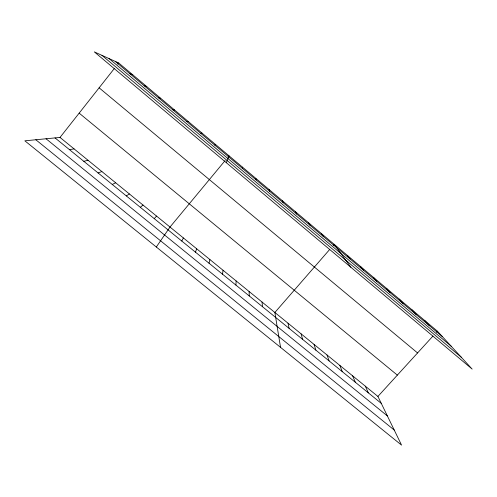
<?xml version="1.0" encoding="UTF-8"?>
<svg xmlns="http://www.w3.org/2000/svg" width="497" height="497" viewBox="0 0 497 497"><rect width="100%" height="100%" fill="white"/><g stroke="black" fill="none" stroke-linecap="round" stroke-linejoin="round"><path stroke-width="0.75" d="M242.437 168.402L242.468 167.135M235.926 285.104L236.118 280.917M222.519 274.189L223.054 270.269M209.026 263.211L209.908 259.558M195.451 252.172L196.682 248.786M226.297 162.681L229.049 155.847L228.061 157.033M181.796 241.057L183.381 237.951M156.313 247.009L169.999 227.048L225.098 160.606M60.013 137.433L377.913 396.438L401.564 445.132L24.85 140.813L60.013 137.433L114.49 68.313M117.764 64.163L118.696 62.976L437.403 331.195L472.15 369.085L94.306 51.868L118.696 62.976M329.71 249.444L274.866 312.483L280.538 347.36M333.183 245.456L334.17 244.319L350.888 267.28M154.238 218.63L156.543 216.077M377.913 396.438L432.924 336.102M436.409 332.282L437.403 331.195M214.797 145.149L215.549 144.484M140.328 207.311L142.999 205.05M126.331 195.924L129.375 193.948M112.254 184.462L115.671 182.784M98.083 172.937L101.879 171.546M200.844 133.407L201.968 133.053M83.825 161.332L88.012 160.245M69.481 149.659L74.053 148.876M186.804 121.597L188.301 121.554M172.676 109.713L174.553 109.98M158.456 97.754L160.717 98.338M144.149 85.714L146.795 86.621M129.754 73.599L132.792 74.836M46.047 138.775L387.38 415.927M35.827 139.756L394.245 430.06M55.043 137.911L381.292 403.39M79.166 113.136L397.339 375.123M99.114 87.82L417.567 352.945M101.941 55.341L461.378 357.337M115.261 61.411L442.355 336.593M109.029 58.571L451.288 346.334M424.767 320.559L429.408 325.703M412.056 309.867L416.387 314.75M399.271 299.101L403.284 303.729M386.411 288.279L390.102 292.634M373.471 277.388L376.838 281.476M360.449 266.429L363.493 270.244M347.353 255.408L350.062 258.949M321.304 233.491L323.348 236.473M308.364 222.594L310.072 225.303M295.342 211.635L296.709 214.064M282.24 200.608L283.265 202.751M365.295 386.157L368.364 392.878M352.603 375.819L355.367 382.292M339.842 365.419L342.284 371.65M269.063 189.519L269.741 191.376M327.001 354.957L329.126 360.94M314.079 344.433L315.881 350.168M301.089 333.847L302.561 339.327M288.018 323.193L289.155 328.418M255.806 178.361L256.135 179.926M262.025 302.021L262.503 306.73M249.109 291.497L249.252 295.951"/></g></svg>
